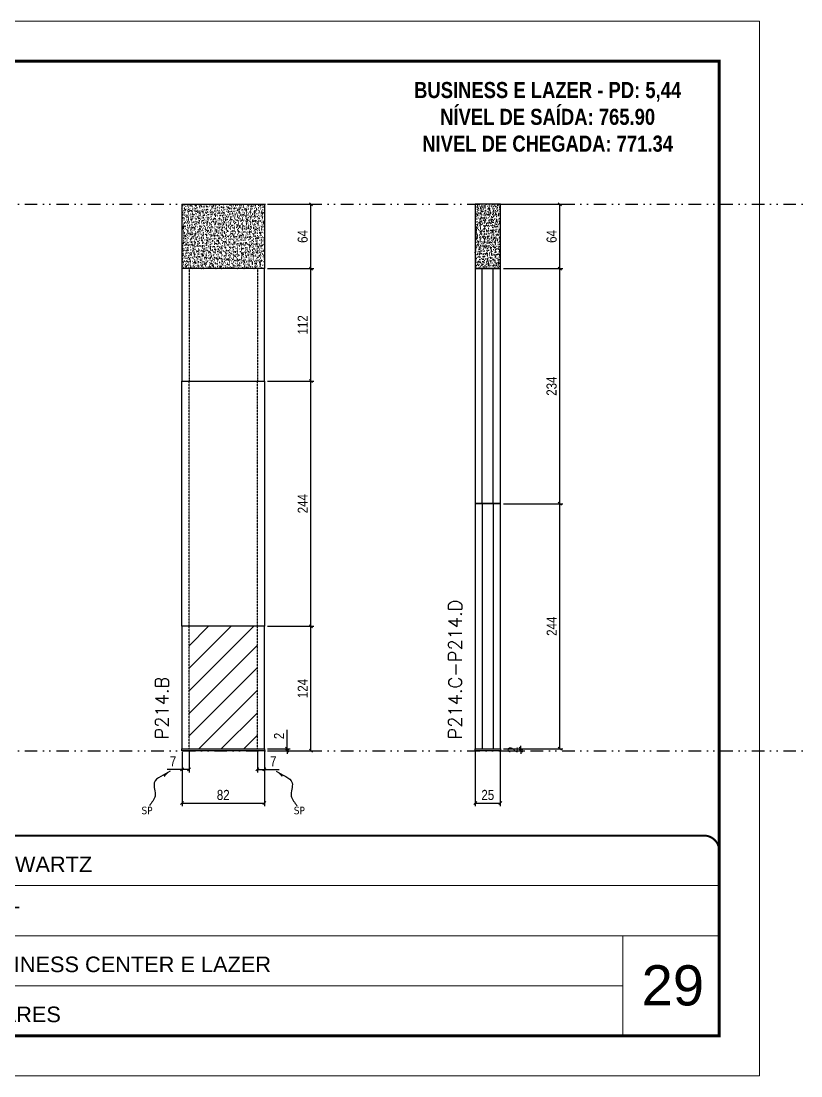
# Model space of a CAD drawing. Extents: x 13379 to 23315, y 867 to 16997.
# Drawn here: x 15137 to 15912, y 7758 to 8808 of the extents above; entities that cross this region are included whole.
import ezdxf

# ---------------------------------------------------------------- set-up
doc = ezdxf.new("R2010")
doc.units = 0
for name, pattern in [('CONTINUO', [0]), ('DASHED', [0.75, 0.5, -0.25]), ('DIVIDE2', [0.625, 0.25, -0.125, 0, -0.125, 0, -0.125]), ('HIDDEN', [0.375, 0.25, -0.125])]:
    doc.linetypes.add(name, pattern=pattern)
for name, color, linetype, lineweight in [('CARIMBO', 255, 'Continuous', 9), ('Folhas', 255, 'Continuous', 9), ('Hachura', 251, 'Continuous', 9), ('SARRAFO DE PRESSAO', 251, 'DASHED', 9), ('Texto Seção', 7, 'Continuous', 15)]:
    doc.layers.add(name, color=color, linetype=linetype, lineweight=lineweight)
for name, color, linetype in [('COTA', 241, 'Continuous'), ('NOMENCLATURA', 7, 'Continuous'), ('Nível', 160, 'Continuous'), ('Painéis', 200, 'Continuous'), ('SARR_2.2x7', 40, 'Continuous'), ('Sarrafo de Pressão', 42, 'HIDDEN'), ('texto', 7, 'Continuous')]:
    doc.layers.add(name, color=color, linetype=linetype)
doc.styles.add('ARIAL', font='arial.ttf')
doc.styles.add('COTA TECNICA', font='techl___.ttf', dxfattribs={"height": 10})
doc.styles.add('COTA TECNICA-50', font='techl___.ttf', dxfattribs={"height": 10})
doc.styles.add('REGUA-120', font='ROMANS.shx', dxfattribs={"height": 15})
doc.styles.add('ROMANC', font='techb___.ttf', dxfattribs={"height": 2.5})
doc.styles.get("Standard").update_dxf_attribs({"font": 'arial.ttf'})
doc.styles.add('Tecnologia', font='')
doc.styles.get('Tecnologia').set_extended_font_data('Forgotten Futurist')
doc.dimstyles.new('COTA PAINEL-50', dxfattribs={"dimtxt": 10, "dimasz": 3, "dimexe": 3, "dimexo": 3, "dimgap": 3, "dimtad": 1, "dimdec": 1, "dimzin": 12, "dimdsep": 46, "dimtxsty": 'COTA TECNICA-50', "dimblk1": 'OBLIQUE', "dimblk2": 'OBLIQUE', "dimsah": 1, "dimcen": 0.9, "dimclrd": 4, "dimclre": 4, "dimclrt": 240, "dimadec": 1, "dimazin": 3, "dimtfac": 1, "dimtdec": 1, "dimtmove": 0, "dimatfit": 3, "dimfxl": 1, "dimtolj": 1, "dimtzin": 12, "dimarcsym": 0})
doc.dimstyles.new('PAINEL', dxfattribs={"dimtxt": 10, "dimasz": 3, "dimexe": 3, "dimexo": 3, "dimgap": 3, "dimtad": 1, "dimdec": 1, "dimzin": 12, "dimdsep": 46, "dimtxsty": 'COTA TECNICA', "dimblk1": 'OBLIQUE', "dimblk2": 'OBLIQUE', "dimsah": 1, "dimcen": 0.9, "dimclrd": 4, "dimclre": 4, "dimclrt": 240, "dimadec": 1, "dimazin": 3, "dimtfac": 1, "dimtdec": 1, "dimtmove": 0, "dimatfit": 3, "dimfxl": 1, "dimtolj": 1, "dimtzin": 12, "dimarcsym": 0})
doc.dimstyles.get("Standard").update_dxf_attribs({"dimtxt": 0.18, "dimasz": 0.18, "dimexe": 0.18, "dimexo": 0.0625, "dimgap": 0.09, "dimtad": 0, "dimtih": 1, "dimtoh": 1, "dimdec": 4, "dimzin": 0, "dimdsep": 46, "dimtxsty": 'Standard', "dimcen": 0.09, "dimadec": 0, "dimazin": 0, "dimtfac": 1, "dimtdec": 4, "dimtofl": 0, "dimtmove": 0, "dimatfit": 3, "dimfxl": 1, "dimtolj": 1, "dimtzin": 0, "dimarcsym": 0})

# ---------------------------------------------------------------- blocks, each defined once
blk = doc.blocks.new('9999999999')
at = {"color": 30, "linetype": 'CONTINUO'}
for p, q in [((98564.6, 34230.2), (98564.6, 34429.4)), ((98564.6, 34379.6), (99584, 34379.6)), ((98564.6, 34329.8), (99488, 34329.8)), ((99584, 34329.8), (99488, 34329.8)), ((99488, 34329.8), (99488, 34230.2)), ((98564.6, 34280), (99488, 34280))]:
    blk.add_line(p, q, dxfattribs=at)
at = {"color": 30, "linetype": 'CONTINUO', "const_width": 2}
blk.add_lwpolyline([(99584, 34230.2), (99584, 34414.4, 0.414214), (99569, 34429.4), (98229, 34429.4, 0.414214), (98214, 34414.4), (98214, 34245.2, 0.414214), (98229, 34230.2), (99584, 34230.2)], format="xyb", dxfattribs=at)
at = {"layer": 'Folhas'}
blk.add_lwpolyline([(98139, 34190.2), (99624, 34190.2), (99624, 35240.2), (98139, 35240.2)], close=True, dxfattribs=at)
at = {"layer": 'Folhas', "color": 30, "const_width": 3}
blk.add_lwpolyline([(98214, 34230.2), (99584, 34230.2), (99584, 35200.2), (98214, 35200.2)], close=True, dxfattribs=at)
at = {"color": 7, "linetype": 'Continuous', "ltscale": 5, "style": 'ARIAL'}
for s, height, p in [('SCHWARTZ', 15.48, (98837.7, 34393.1)), ('GWT', 15.48, (98837.7, 34343.3)), ('BUSINESS CENTER E LAZER', 15.483, (98837.7, 34293.5)), ('NOVA SISTEMAS CONSTRUTIVOS', 11.059, (98263.2, 34267.2)), ('PILARES', 15.48, (98837.7, 34243.7))]:
    blk.add_text(s, height=height, dxfattribs=at).set_placement(p)
at = {"layer": 'Folhas', "color": 7, "style": 'Tecnologia', "width": 1.5}
for s, p in [('CLIENTE:', (98573.7, 34397.2)), ('OBRA:', (98573.7, 34347.3)), ('PAVIMENTO:', (98573.7, 34297.5)), ('PROJETO:', (98573.7, 34247.7))]:
    blk.add_text(s, height=14, dxfattribs=at).set_placement(p)
blk = doc.blocks.new('_Oblique')
at = {"color": 0, "linetype": 'ByBlock', "lineweight": -2}
blk.add_line((-0.5, -0.5), (0.5, 0.5), dxfattribs=at)
blk = doc.blocks.new('*D962')
at = {"layer": 'COTA', "color": 4, "lineweight": -2, "transparency": 16777216}
for p, q in [((15616.3, 8626.1), (15675.5, 8626.1)), ((15672.5, 8562.1), (15672.5, 8626.1)), ((15616.3, 8562.1), (15675.5, 8562.1))]:
    blk.add_line(p, q, dxfattribs=at)
at = {"layer": 'Defpoints', "color": 0, "transparency": 16777216}
for p in [(15613.3, 8626.1), (15672.5, 8626.1), (15613.3, 8562.1)]:
    blk.add_point(p, dxfattribs=at)
at = {"layer": 'COTA', "color": 4, "lineweight": -2, "transparency": 16777216, "xscale": 3, "yscale": 3, "zscale": 3}
for p, rotation in [((15672.5, 8626.1), 90), ((15672.5, 8562.1), 270)]:
    blk.add_blockref('_Oblique', p, dxfattribs=dict(at, rotation=rotation))
at = {"layer": 'COTA', "color": 240, "transparency": 16777216, "insert": (15664.4, 8594.1), "char_height": 10, "attachment_point": 5, "rotation": 90, "style": 'COTA TECNICA'}
blk.add_mtext('\\A1;64', dxfattribs=at)
blk = doc.blocks.new('*D963')
at = {"layer": 'COTA', "color": 4, "lineweight": -2, "transparency": 16777216}
for p, q in [((15588.3, 8081.1), (15588.3, 8027)), ((15613.3, 8081.1), (15613.3, 8027)), ((15588.3, 8030), (15613.3, 8030))]:
    blk.add_line(p, q, dxfattribs=at)
at = {"layer": 'Defpoints', "color": 0, "transparency": 16777216}
for p in [(15588.3, 8084.1), (15613.3, 8084.1), (15613.3, 8030)]:
    blk.add_point(p, dxfattribs=at)
at = {"layer": 'COTA', "color": 4, "lineweight": -2, "transparency": 16777216, "xscale": 3, "yscale": 3, "zscale": 3, "rotation": 180}
blk.add_blockref('_Oblique', (15588.3, 8030), dxfattribs=at)
at = {"layer": 'COTA', "color": 4, "lineweight": -2, "transparency": 16777216, "xscale": 3, "yscale": 3, "zscale": 3}
blk.add_blockref('_Oblique', (15613.3, 8030), dxfattribs=at)
at = {"layer": 'COTA', "color": 240, "transparency": 16777216, "insert": (15600.8, 8038.1), "char_height": 10, "attachment_point": 5, "style": 'COTA TECNICA'}
blk.add_mtext('\\A1;25', dxfattribs=at)
blk = doc.blocks.new('*D964')
at = {"layer": 'COTA', "color": 4, "lineweight": -2, "transparency": 16777216}
for p, q in [((15616.3, 8328.1), (15675.5, 8328.1)), ((15672.5, 8084.1), (15672.5, 8328.1)), ((15616.3, 8084.1), (15675.5, 8084.1))]:
    blk.add_line(p, q, dxfattribs=at)
at = {"layer": 'Defpoints', "color": 0, "transparency": 16777216}
for p in [(15613.3, 8328.1), (15672.5, 8328.1), (15613.3, 8084.1)]:
    blk.add_point(p, dxfattribs=at)
at = {"layer": 'COTA', "color": 4, "lineweight": -2, "transparency": 16777216, "xscale": 3, "yscale": 3, "zscale": 3}
for p, rotation in [((15672.5, 8328.1), 90), ((15672.5, 8084.1), 270)]:
    blk.add_blockref('_Oblique', p, dxfattribs=dict(at, rotation=rotation))
at = {"layer": 'COTA', "color": 240, "transparency": 16777216, "insert": (15664.4, 8206.1), "char_height": 10, "attachment_point": 5, "rotation": 90, "style": 'COTA TECNICA'}
blk.add_mtext('\\A1;244', dxfattribs=at)
blk = doc.blocks.new('*D965')
at = {"layer": 'COTA', "color": 4, "lineweight": -2, "transparency": 16777216}
for p, q in [((15633.7, 8084.1), (15633.7, 8087.1)), ((15616.3, 8084.1), (15636.7, 8084.1)), ((15616.3, 8082.1), (15636.7, 8082.1)), ((15633.7, 8082.1), (15633.7, 8084.1)), ((15633.7, 8082.1), (15633.7, 8079.1))]:
    blk.add_line(p, q, dxfattribs=at)
at = {"layer": 'Defpoints', "color": 0, "transparency": 16777216}
for p in [(15613.3, 8084.1), (15613.3, 8082.1), (15633.7, 8084.1)]:
    blk.add_point(p, dxfattribs=at)
at = {"layer": 'COTA', "color": 4, "lineweight": -2, "transparency": 16777216, "xscale": 3, "yscale": 3, "zscale": 3}
for p, rotation in [((15633.7, 8084.1), 270), ((15633.7, 8082.1), 90)]:
    blk.add_blockref('_Oblique', p, dxfattribs=dict(at, rotation=rotation))
at = {"layer": 'COTA', "color": 240, "transparency": 16777216, "insert": (15625.7, 8083.1), "char_height": 10, "attachment_point": 5, "rotation": 90, "style": 'COTA TECNICA-50'}
blk.add_mtext('\\A1;2', dxfattribs=at)
blk = doc.blocks.new('*D966')
at = {"layer": 'COTA', "color": 4, "lineweight": -2, "transparency": 16777216}
for p, q in [((15616.3, 8562.1), (15675.5, 8562.1)), ((15672.5, 8328.1), (15672.5, 8562.1)), ((15616.3, 8328.1), (15675.5, 8328.1))]:
    blk.add_line(p, q, dxfattribs=at)
at = {"layer": 'Defpoints', "color": 0, "transparency": 16777216}
for p in [(15613.3, 8562.1), (15672.5, 8562.1), (15613.3, 8328.1)]:
    blk.add_point(p, dxfattribs=at)
at = {"layer": 'COTA', "color": 4, "lineweight": -2, "transparency": 16777216, "xscale": 3, "yscale": 3, "zscale": 3}
for p, rotation in [((15672.5, 8562.1), 90), ((15672.5, 8328.1), 270)]:
    blk.add_blockref('_Oblique', p, dxfattribs=dict(at, rotation=rotation))
at = {"layer": 'COTA', "color": 240, "transparency": 16777216, "insert": (15664.3, 8445.1), "char_height": 10, "attachment_point": 5, "rotation": 90, "style": 'COTA TECNICA'}
blk.add_mtext('\\A1;234', dxfattribs=at)
blk = doc.blocks.new('*D967')
at = {"layer": 'COTA', "color": 4, "lineweight": -2, "transparency": 16777216}
for p, q in [((15296.6, 8081.1), (15296.6, 8027)), ((15378.6, 8081.1), (15378.6, 8027)), ((15296.6, 8030), (15378.6, 8030))]:
    blk.add_line(p, q, dxfattribs=at)
at = {"layer": 'Defpoints', "color": 0, "transparency": 16777216}
for p in [(15296.6, 8084.1), (15378.6, 8084.1), (15378.6, 8030)]:
    blk.add_point(p, dxfattribs=at)
at = {"layer": 'COTA', "color": 4, "lineweight": -2, "transparency": 16777216, "xscale": 3, "yscale": 3, "zscale": 3, "rotation": 180}
blk.add_blockref('_Oblique', (15296.6, 8030), dxfattribs=at)
at = {"layer": 'COTA', "color": 4, "lineweight": -2, "transparency": 16777216, "xscale": 3, "yscale": 3, "zscale": 3}
blk.add_blockref('_Oblique', (15378.6, 8030), dxfattribs=at)
at = {"layer": 'COTA', "color": 240, "transparency": 16777216, "insert": (15337.6, 8038.1), "char_height": 10, "attachment_point": 5, "style": 'COTA TECNICA'}
blk.add_mtext('\\A1;82', dxfattribs=at)
blk = doc.blocks.new('*D968')
at = {"layer": 'COTA', "color": 4, "lineweight": -2, "transparency": 16777216}
for p, q in [((15381.6, 8626.1), (15427.8, 8626.1)), ((15424.8, 8562.1), (15424.8, 8626.1)), ((15381.6, 8562.1), (15427.8, 8562.1))]:
    blk.add_line(p, q, dxfattribs=at)
at = {"layer": 'Defpoints', "color": 0, "transparency": 16777216}
for p in [(15378.6, 8626.1), (15424.8, 8626.1), (15378.6, 8562.1)]:
    blk.add_point(p, dxfattribs=at)
at = {"layer": 'COTA', "color": 4, "lineweight": -2, "transparency": 16777216, "xscale": 3, "yscale": 3, "zscale": 3}
for p, rotation in [((15424.8, 8626.1), 90), ((15424.8, 8562.1), 270)]:
    blk.add_blockref('_Oblique', p, dxfattribs=dict(at, rotation=rotation))
at = {"layer": 'COTA', "color": 240, "transparency": 16777216, "insert": (15416.7, 8594.1), "char_height": 10, "attachment_point": 5, "rotation": 90, "style": 'COTA TECNICA'}
blk.add_mtext('\\A1;64', dxfattribs=at)
blk = doc.blocks.new('*D969')
at = {"layer": 'COTA', "color": 4, "lineweight": -2, "transparency": 16777216}
for p, q in [((15381.6, 8206.1), (15427.8, 8206.1)), ((15424.8, 8082.1), (15424.8, 8206.1)), ((15381.6, 8082.1), (15427.8, 8082.1))]:
    blk.add_line(p, q, dxfattribs=at)
at = {"layer": 'Defpoints', "color": 0, "transparency": 16777216}
for p in [(15378.6, 8206.1), (15424.8, 8206.1), (15378.6, 8082.1)]:
    blk.add_point(p, dxfattribs=at)
at = {"layer": 'COTA', "color": 4, "lineweight": -2, "transparency": 16777216, "xscale": 3, "yscale": 3, "zscale": 3}
for p, rotation in [((15424.8, 8206.1), 90), ((15424.8, 8082.1), 270)]:
    blk.add_blockref('_Oblique', p, dxfattribs=dict(at, rotation=rotation))
at = {"layer": 'COTA', "color": 240, "transparency": 16777216, "insert": (15416.7, 8144.1), "char_height": 10, "attachment_point": 5, "rotation": 90, "style": 'COTA TECNICA-50'}
blk.add_mtext('\\A1;124', dxfattribs=at)
blk = doc.blocks.new('*D970')
at = {"layer": 'COTA', "color": 4, "lineweight": -2, "transparency": 16777216}
for p, q in [((15401.1, 8084.1), (15401.1, 8102.9)), ((15381.6, 8084.1), (15404.1, 8084.1)), ((15381.6, 8082.1), (15404.1, 8082.1)), ((15401.1, 8082.1), (15401.1, 8084.1)), ((15401.1, 8082.1), (15401.1, 8079.1))]:
    blk.add_line(p, q, dxfattribs=at)
at = {"layer": 'Defpoints', "color": 0, "transparency": 16777216}
for p in [(15378.6, 8084.1), (15378.6, 8082.1), (15401.1, 8082.1)]:
    blk.add_point(p, dxfattribs=at)
at = {"layer": 'COTA', "color": 4, "lineweight": -2, "transparency": 16777216, "xscale": 3, "yscale": 3, "zscale": 3}
for p, rotation in [((15401.1, 8084.1), 270), ((15401.1, 8082.1), 90)]:
    blk.add_blockref('_Oblique', p, dxfattribs=dict(at, rotation=rotation))
at = {"layer": 'COTA', "color": 240, "transparency": 16777216, "insert": (15393.1, 8096.9), "char_height": 10, "attachment_point": 5, "rotation": 90, "style": 'COTA TECNICA-50'}
blk.add_mtext('\\A1;2', dxfattribs=at)
blk = doc.blocks.new('*D973')
at = {"layer": 'COTA', "color": 4, "linetype": 'ByBlock', "lineweight": -2, "transparency": 16777216}
for p, q in [((15381.6, 8450.1), (15427.8, 8450.1)), ((15424.8, 8206.1), (15424.8, 8450.1)), ((15381.6, 8206.1), (15427.8, 8206.1))]:
    blk.add_line(p, q, dxfattribs=at)
at = {"layer": 'Defpoints', "color": 0, "linetype": 'ByBlock', "transparency": 16777216}
for p in [(15378.6, 8450.1), (15424.8, 8450.1), (15378.6, 8206.1)]:
    blk.add_point(p, dxfattribs=at)
at = {"layer": 'COTA', "color": 4, "linetype": 'ByBlock', "lineweight": -2, "transparency": 16777216, "xscale": 3, "yscale": 3, "zscale": 3}
for p, rotation in [((15424.8, 8450.1), 90), ((15424.8, 8206.1), 270)]:
    blk.add_blockref('_Oblique', p, dxfattribs=dict(at, rotation=rotation))
at = {"layer": 'COTA', "color": 240, "linetype": 'ByBlock', "transparency": 16777216, "insert": (15416.7, 8328.1), "char_height": 10, "attachment_point": 5, "rotation": 90, "style": 'COTA TECNICA'}
blk.add_mtext('\\A1;244', dxfattribs=at)
blk = doc.blocks.new('*D971')
at = {"layer": 'COTA', "color": 4, "lineweight": -2, "transparency": 16777216}
for p, q in [((15296.6, 8079.1), (15296.6, 8060.6)), ((15303.6, 8081.1), (15303.6, 8060.6)), ((15296.6, 8063.6), (15281.8, 8063.6)), ((15303.6, 8063.6), (15296.6, 8063.6))]:
    blk.add_line(p, q, dxfattribs=at)
at = {"layer": 'Defpoints', "color": 0, "transparency": 16777216}
for p in [(15296.6, 8082.1), (15303.6, 8084.1), (15296.6, 8063.6)]:
    blk.add_point(p, dxfattribs=at)
at = {"layer": 'COTA', "color": 4, "lineweight": -2, "transparency": 16777216, "xscale": 3, "yscale": 3, "zscale": 3, "rotation": 180}
blk.add_blockref('_Oblique', (15296.6, 8063.6), dxfattribs=at)
at = {"layer": 'COTA', "color": 4, "lineweight": -2, "transparency": 16777216, "xscale": 3, "yscale": 3, "zscale": 3}
blk.add_blockref('_Oblique', (15303.6, 8063.6), dxfattribs=at)
at = {"layer": 'COTA', "color": 240, "transparency": 16777216, "insert": (15287.7, 8071.7), "char_height": 10, "attachment_point": 5, "style": 'COTA TECNICA-50'}
blk.add_mtext('\\A1;7', dxfattribs=at)
blk = doc.blocks.new('*D972')
at = {"layer": 'COTA', "color": 4, "lineweight": -2, "transparency": 16777216}
for p, q in [((15371.6, 8081.1), (15371.6, 8060.6)), ((15378.6, 8079.1), (15378.6, 8060.6)), ((15371.6, 8063.6), (15378.6, 8063.6)), ((15378.6, 8063.6), (15393.3, 8063.6))]:
    blk.add_line(p, q, dxfattribs=at)
at = {"layer": 'Defpoints', "color": 0, "transparency": 16777216}
for p in [(15371.6, 8084.1), (15378.6, 8082.1), (15378.6, 8063.6)]:
    blk.add_point(p, dxfattribs=at)
at = {"layer": 'COTA', "color": 4, "lineweight": -2, "transparency": 16777216, "xscale": 3, "yscale": 3, "zscale": 3, "rotation": 180}
blk.add_blockref('_Oblique', (15371.6, 8063.6), dxfattribs=at)
at = {"layer": 'COTA', "color": 4, "lineweight": -2, "transparency": 16777216, "xscale": 3, "yscale": 3, "zscale": 3}
blk.add_blockref('_Oblique', (15378.6, 8063.6), dxfattribs=at)
at = {"layer": 'COTA', "color": 240, "transparency": 16777216, "insert": (15387.4, 8071.7), "char_height": 10, "attachment_point": 5, "style": 'COTA TECNICA-50'}
blk.add_mtext('\\A1;7', dxfattribs=at)
blk = doc.blocks.new('*D974')
at = {"layer": 'COTA', "color": 4, "lineweight": -2, "transparency": 16777216}
for p, q in [((15381.6, 8562.1), (15427.8, 8562.1)), ((15424.8, 8450.1), (15424.8, 8562.1)), ((15381.6, 8450.1), (15427.8, 8450.1))]:
    blk.add_line(p, q, dxfattribs=at)
at = {"layer": 'Defpoints', "color": 0, "transparency": 16777216}
for p in [(15378.6, 8562.1), (15424.8, 8562.1), (15378.6, 8450.1)]:
    blk.add_point(p, dxfattribs=at)
at = {"layer": 'COTA', "color": 4, "lineweight": -2, "transparency": 16777216, "xscale": 3, "yscale": 3, "zscale": 3}
for p, rotation in [((15424.8, 8562.1), 90), ((15424.8, 8450.1), 270)]:
    blk.add_blockref('_Oblique', p, dxfattribs=dict(at, rotation=rotation))
at = {"layer": 'COTA', "color": 240, "transparency": 16777216, "insert": (15416.7, 8506.1), "char_height": 10, "attachment_point": 5, "rotation": 90, "style": 'COTA TECNICA'}
blk.add_mtext('\\A1;112', dxfattribs=at)

msp = doc.modelspace()

# ---------------------------------------------------------------- hatches: boundary and pattern name
at = {"layer": 'COTA'}
h = msp.add_hatch(dxfattribs=at)
h.set_pattern_fill('AR-CONC', color=256, scale=0.03)
h.paths.add_polyline_path([(15378.55, 8626.14), (15296.55, 8626.14), (15296.55, 8562.14), (15378.55, 8562.14)])
at = {"layer": 'COTA', "linetype": 'ByBlock'}
h = msp.add_hatch(dxfattribs=at)
h.set_pattern_fill('AR-CONC', color=256, scale=0.03)
h.set_pattern_definition([(50, (-116049.0565, -25148.569), (5.46554007, -0.47817257), [0.5715, -6.2865]), (355, (-116049.0565, -25148.569), (-1.05730264, 5.73170536), [0.4572, -5.02921753]), (100.4514447, (-116048.601, -25148.6087), (4.40823741, 5.25353256), [0.48570026, -5.34270734]), (46.1842, (-116049.0565, -25147.045), (8.13237123, -1.26126984), [0.85725, -9.42975]), (96.6355576, (-116048.379, -25147.15), (7.122124, 7.42278374), [0.7285507, -8.01406824]), (351.184151, (-116049.0565, -25147.045), (7.122124, 7.42278374), [0.685799, -7.54379196]), (21, (-116048.2945, -25147.426), (4.54843174, -3.06795595), [0.5715, -6.2865]), (326, (-116048.2945, -25147.426), (1.85406085, 5.52563898), [0.4572, -5.0292]), (71.451445, (-116047.9155, -25147.6815), (6.40249258, 2.45768307), [0.48570026, -5.34269813]), (37.5, (-116049.0565, -25148.5688), (0.092658098, 2.536651166), [0, -4.96824, 0, -5.1054, 0, -5.04825]), (7.5, (-116049.0565, -25148.5688), (2.004589875, 3.005417245), [0, -2.91084, 0, -4.85394, 0, -1.92405]), (327.5, (-116050.7558, -25148.5688), (4.067717855, -0.17186232), [0, -1.905, 0, -5.9436, 0, -7.8867]), (317.5, (-116051.5178, -25148.569), (4.44387544, 0.76279473), [0, -2.4765, 0, -3.94716, 0, -5.6007])])
h.paths.add_polyline_path([(15613.31, 8562.14), (15613.31, 8626.14), (15588.31, 8626.14), (15588.31, 8562.14)])
at = {"layer": 'Hachura', "linetype": 'ByBlock'}
h = msp.add_hatch(dxfattribs=at)
h.set_pattern_fill('ANSI31', color=256, scale=5)
h.paths.add_polyline_path([(15371.55, 8206.14), (15303.55, 8206.14), (15303.55, 8084.14), (15371.55, 8084.14)])

# ---------------------------------------------------------------- linework, layer by layer
at = {"layer": 'COTA', "linetype": 'ByBlock'}
for p, q in [((15296.55, 8626.14), (15378.55, 8626.14)), ((15296.55, 8626.14), (15296.55, 8562.14)), ((15378.55, 8626.14), (15378.55, 8562.14))]:
    msp.add_line(p, q, dxfattribs=at)
msp.add_lwpolyline([(15588.31, 8562.14), (15613.31, 8562.14), (15613.31, 8626.14), (15588.31, 8626.14)], close=True, dxfattribs=at)
at = {"layer": 'Nível', "color": 4, "linetype": 'DIVIDE2', "ltscale": 50}
for p, q in [((13378.94, 8626.14), (17469.5, 8626.14)), ((13378.94, 8082.14), (21112.79, 8082.14))]:
    msp.add_line(p, q, dxfattribs=at)
at = {"layer": 'Painéis'}
for points in [[(15296.55, 8450.14), (15378.55, 8450.14), (15378.55, 8562.14), (15296.55, 8562.14)], [(15588.31, 8328.14), (15613.31, 8328.14), (15613.31, 8562.14), (15588.31, 8562.14)], [(15296.55, 8450.14), (15378.55, 8450.14), (15378.55, 8206.14), (15296.55, 8206.14)], [(15588.31, 8084.14), (15613.31, 8084.14), (15613.31, 8328.14), (15588.31, 8328.14)], [(15296.55, 8084.14), (15378.55, 8084.14), (15378.55, 8206.14), (15296.55, 8206.14)], [(15296.55, 8084.14), (15378.55, 8084.14), (15378.55, 8082.14), (15296.55, 8082.14)], [(15588.31, 8084.14), (15613.31, 8084.14), (15613.31, 8082.14), (15588.31, 8082.14)]]:
    msp.add_lwpolyline(points, close=True, dxfattribs=at)
at = {"layer": 'SARR_2.2x7'}
for p, q in [((15595.31, 8328.14), (15595.31, 8562.14)), ((15606.31, 8328.14), (15606.31, 8562.14)), ((15595.31, 8328.14), (15595.31, 8084.14)), ((15606.31, 8328.14), (15606.31, 8084.14))]:
    msp.add_line(p, q, dxfattribs=at)
at = {"layer": 'Sarrafo de Pressão'}
for p, q in [((15303.55, 8562.14), (15303.55, 8450.14)), ((15371.55, 8562.14), (15371.55, 8450.14)), ((15303.55, 8206.14), (15303.55, 8450.14)), ((15371.55, 8206.14), (15371.55, 8450.14)), ((15303.55, 8084.14), (15303.55, 8206.14)), ((15371.55, 8084.14), (15371.55, 8206.14))]:
    msp.add_line(p, q, dxfattribs=at)

# ---------------------------------------------------------------- block references
at = {"layer": 'SARRAFO DE PRESSAO', "color": 6, "linetype": 'ByBlock'}
msp.add_blockref('9999999999', (-83752.98, -26431.71), dxfattribs=at)

# ---------------------------------------------------------------- texts
at = {"layer": 'CARIMBO', "style": 'ARIAL'}
msp.add_text('29', height=40, dxfattribs=at).set_placement((15753.86, 7828.64))
at = {"layer": 'NOMENCLATURA', "color": 2, "insert": (15660.38, 8774.55), "char_height": 16, "attachment_point": 2, "style": 'ROMANC'}
msp.add_mtext_dynamic_manual_height_columns('\\PBUSINESS E LAZER - PD: 5,44\\PNÍVEL DE SAÍDA: 765.90\\PNIVEL DE CHEGADA: 771.34', width=376.0554, gutter_width=1, heights=[0], dxfattribs=at)
at = {"layer": 'texto', "color": 0, "char_height": 7.5, "attachment_point": 5}
for insert in [(15261.78, 8022.65), (15413.33, 8022.65)]:
    msp.add_mtext('{\\fTahoma|b0|i0|c0|p34;\\C4;SP}', dxfattribs=dict(at, insert=insert))
at = {"layer": 'Texto Seção', "char_height": 13, "width": 285.3299, "attachment_point": 7, "rotation": 90, "style": 'REGUA-120'}
for s, insert in [('P214.C-P214.D', (15574.84, 8093.4)), ('P214.B', (15283.08, 8093.4))]:
    msp.add_mtext(s, dxfattribs=dict(at, insert=insert))

# ---------------------------------------------------------------- dimensions: what is measured, and where the dimension line sits
at = {"layer": 'COTA'}
for base, p1, p2, picture, middle in [((15424.79, 8626.14), (15378.55, 8562.14), (15378.55, 8626.14), '*D968', (15416.69, 8594.14)), ((15672.49, 8626.14), (15613.31, 8562.14), (15613.31, 8626.14), '*D962', (15664.39, 8594.14)), ((15672.49, 8328.14), (15613.31, 8084.14), (15613.31, 8328.14), '*D964', (15664.42, 8206.14))]:
    dim = msp.add_linear_dim(base=base, p1=p1, p2=p2, angle=90, dimstyle='PAINEL', override={"dimarcsym": 2}, dxfattribs=at)
    dim.commit()
    dim.dimension.update_dxf_attribs({"geometry": picture, "text_midpoint": middle})
for base, p1, p2, angle, dimstyle, picture, middle in [((15424.79, 8562.14), (15378.55, 8450.14), (15378.55, 8562.14), 90, 'PAINEL', '*D974', (15416.73, 8506.14)), ((15672.49, 8562.14), (15613.31, 8328.14), (15613.31, 8562.14), 90, 'PAINEL', '*D966', (15664.27, 8445.14)), ((15424.79, 8206.14), (15378.55, 8082.14), (15378.55, 8206.14), 90, 'COTA PAINEL-50', '*D969', (15416.72, 8144.14)), ((15296.55, 8063.63), (15303.55, 8084.14), (15296.55, 8082.14), 180, 'COTA PAINEL-50', '*D971', (15287.69, 8071.71))]:
    dim = msp.add_linear_dim(base=base, p1=p1, p2=p2, angle=angle, dimstyle=dimstyle, dxfattribs=at)
    dim.commit()
    dim.dimension.update_dxf_attribs({"geometry": picture, "text_midpoint": middle})
at = {"layer": 'COTA', "linetype": 'ByBlock'}
dim = msp.add_linear_dim(base=(15424.79, 8450.14), p1=(15378.55, 8206.14), p2=(15378.55, 8450.14), angle=90, dimstyle='PAINEL', dxfattribs=at)
dim.commit()
dim.dimension.update_dxf_attribs({"geometry": '*D973', "text_midpoint": (15416.72, 8328.14)})
at = {"layer": 'COTA'}
for base, p1, p2, picture, middle in [((15401.08, 8082.14), (15378.55, 8084.14), (15378.55, 8082.14), '*D970', (15401.08, 8096.89)), ((15633.66, 8084.14), (15613.31, 8082.14), (15613.31, 8084.14), '*D965', (15633.66, 8083.14))]:
    dim = msp.add_linear_dim(base=base, p1=p1, p2=p2, angle=90, dimstyle='COTA PAINEL-50', dxfattribs=at)
    dim.commit()
    dim.dimension.update_dxf_attribs({"geometry": picture, "text_midpoint": middle, "dimtype": 160})
for base, p1, p2, picture, middle in [((15378.55, 8029.97), (15296.55, 8084.14), (15378.55, 8084.14), '*D967', (15337.55, 8038.06)), ((15613.31, 8029.97), (15588.31, 8084.14), (15613.31, 8084.14), '*D963', (15600.81, 8038.08))]:
    dim = msp.add_linear_dim(base=base, p1=p1, p2=p2, dimstyle='PAINEL', override={"dimarcsym": 2}, dxfattribs=at)
    dim.commit()
    dim.dimension.update_dxf_attribs({"geometry": picture, "text_midpoint": middle})
dim = msp.add_linear_dim(base=(15378.55, 8063.63), p1=(15371.55, 8084.14), p2=(15378.55, 8082.14), dimstyle='COTA PAINEL-50', dxfattribs=at)
dim.commit()
dim.dimension.update_dxf_attribs({"geometry": '*D972', "text_midpoint": (15387.42, 8071.71)})

# ---------------------------------------------------------------- leaders
at = {"layer": 'COTA', "path_type": 1}
for points in [[(15284.72, 8061.96), (15268.94, 8050.13), (15269.86, 8037.12), (15264.31, 8027.34)], [(15390.38, 8061.96), (15406.17, 8050.13), (15405.24, 8037.12), (15410.79, 8027.34)]]:
    msp.add_leader(points, dimstyle='Standard', override={"dimasz": 8}, dxfattribs=at)

doc.saveas('drawing.dxf')
